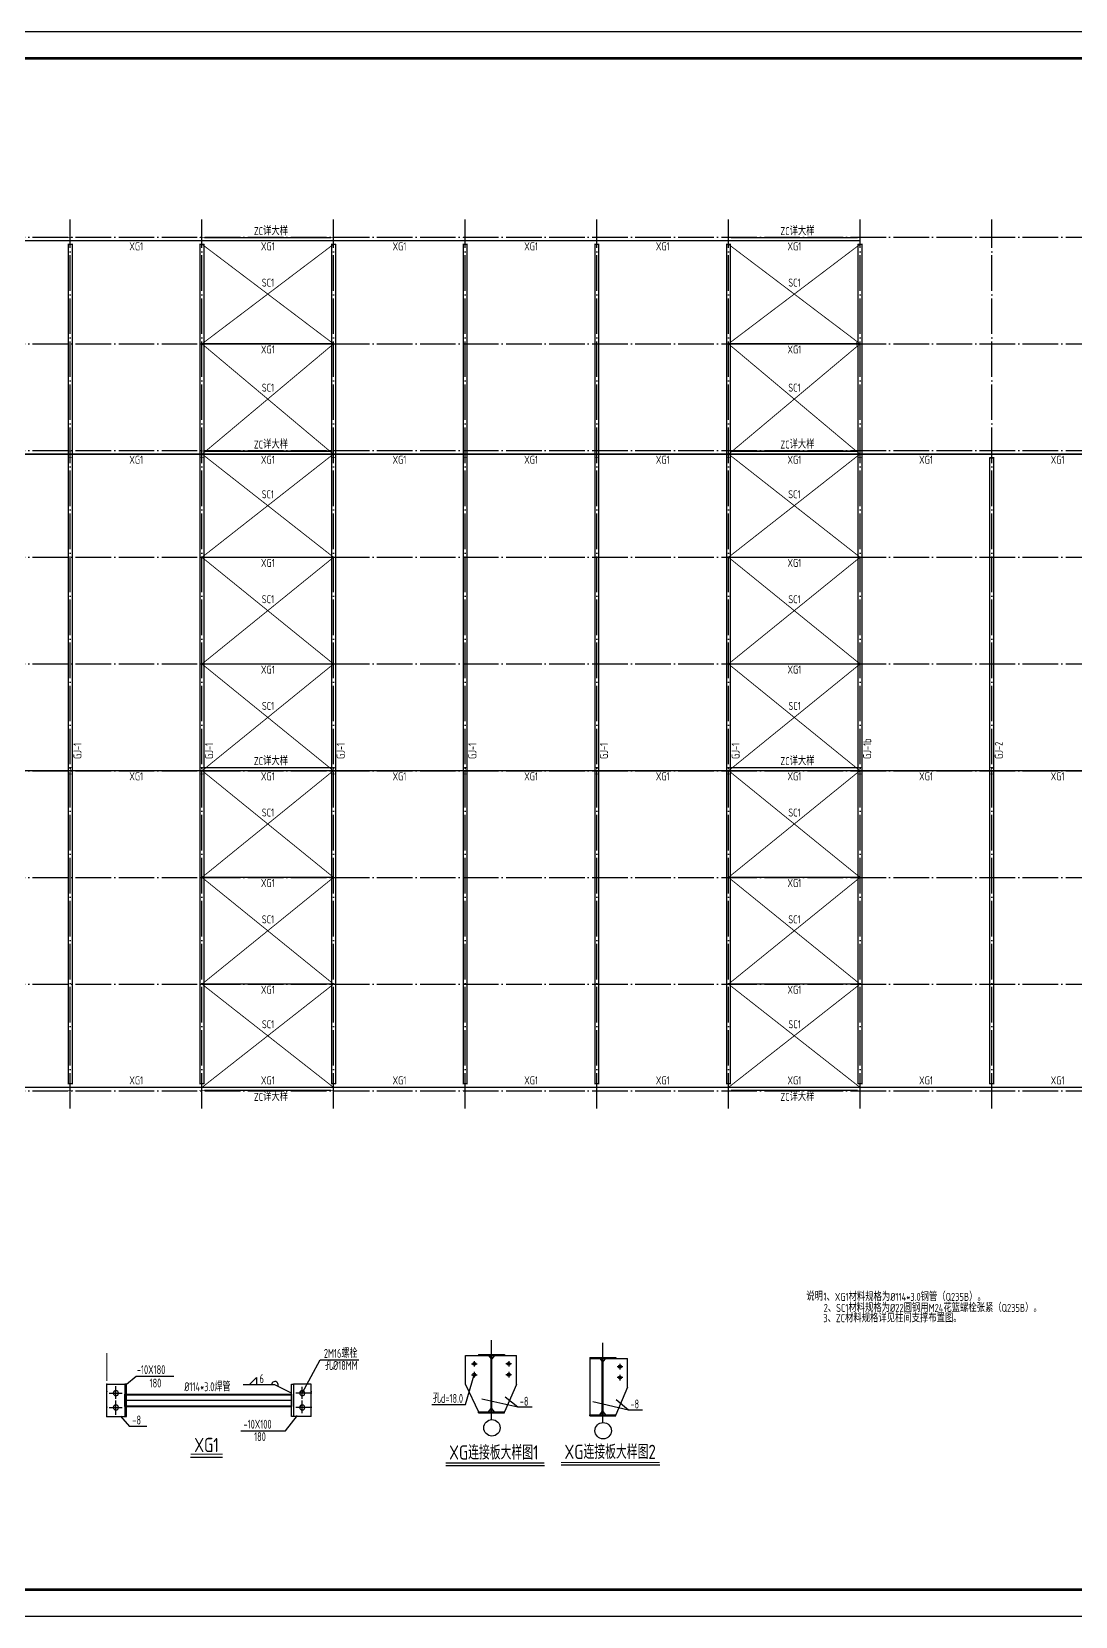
# Model space of a CAD drawing. Extents: x 8844666 to 9156203, y 1662182 to 2655606.
# Drawn here: x 8974617 to 9033289, y 2079844 to 2168944 of the extents above; entities that cross this region are included whole.
import ezdxf
from ezdxf.enums import TextEntityAlignment as Align

# ---------------------------------------------------------------- set-up
doc = ezdxf.new("R2010")
doc.units = 0
doc.header["$LTSCALE"] = 1000
doc.header["$MEASUREMENT"] = 0
doc.linetypes.add('DOTE', pattern=[2.42, 2, -0.2, 0.02, -0.2])
doc.layers.get('0').update_dxf_attribs({"linetype": 'CONTINUOUS'})
doc.layers.get('Defpoints').update_dxf_attribs({"linetype": 'CONTINUOUS'})
for name, color, linetype in [('DOTE', 8, 'DOTE'), ('JC', 7, 'CONTINUOUS'), ('PUB_DIM', 3, 'CONTINUOUS'), ('PUB_TEXT', 7, 'CONTINUOUS'), ('PUB_TITLE', 4, 'CONTINUOUS'), ('TK', 7, 'CONTINUOUS'), ('ZC', 6, 'CONTINUOUS'), ('一般文字', 6, 'CONTINUOUS'), ('卫浴', 7, 'CONTINUOUS'), ('屋面支撑', 1, 'CONTINUOUS'), ('板', 4, 'CONTINUOUS'), ('柱', 2, 'CONTINUOUS'), ('梁', 4, 'CONTINUOUS'), ('系杆', 7, 'CONTINUOUS')]:
    doc.layers.add(name, color=color, linetype=linetype)
doc.styles.add('_HZTXT', font='atssdeng.shx', dxfattribs={"width": 0.8, "bigfont": 'atssdchn.shx'})
doc.styles.add('TSSD_DIMENSION', font='atssdeng.shx', dxfattribs={"width": 0.7, "bigfont": 'atssdchn.shx'})
doc.styles.add('TSSD_REIN', font='atssdeng.shx', dxfattribs={"width": 0.7, "bigfont": 'atssdchn.shx'})

msp = doc.modelspace()

# ---------------------------------------------------------------- hatches: boundary and pattern name
at = {"layer": '柱'}
for color, points in [(2, [(8976929.3, 2156991), (8976649.3, 2156991), (8976649.3, 2157023), (8976777.3, 2157023), (8976777.3, 2157359), (8976649.3, 2157359), (8976649.3, 2157391), (8976929.3, 2157391), (8976929.3, 2157359), (8976801.3, 2157359), (8976801.3, 2157023), (8976929.3, 2157023)]), (2, [(8984329.3, 2156991), (8984049.3, 2156991), (8984049.3, 2157023), (8984177.3, 2157023), (8984177.3, 2157359), (8984049.3, 2157359), (8984049.3, 2157391), (8984329.3, 2157391), (8984329.3, 2157359), (8984201.3, 2157359), (8984201.3, 2157023), (8984329.3, 2157023)]), (2, [(8991729.3, 2156991), (8991449.3, 2156991), (8991449.3, 2157023), (8991577.3, 2157023), (8991577.3, 2157359), (8991449.3, 2157359), (8991449.3, 2157391), (8991729.3, 2157391), (8991729.3, 2157359), (8991601.3, 2157359), (8991601.3, 2157023), (8991729.3, 2157023)]), (2, [(8999129.3, 2156991), (8998849.3, 2156991), (8998849.3, 2157023), (8998977.3, 2157023), (8998977.3, 2157359), (8998849.3, 2157359), (8998849.3, 2157391), (8999129.3, 2157391), (8999129.3, 2157359), (8999001.3, 2157359), (8999001.3, 2157023), (8999129.3, 2157023)]), (2, [(9006529.3, 2156991), (9006249.3, 2156991), (9006249.3, 2157023), (9006377.3, 2157023), (9006377.3, 2157359), (9006249.3, 2157359), (9006249.3, 2157391), (9006529.3, 2157391), (9006529.3, 2157359), (9006401.3, 2157359), (9006401.3, 2157023), (9006529.3, 2157023)]), (2, [(9013929.3, 2156991), (9013649.3, 2156991), (9013649.3, 2157023), (9013777.3, 2157023), (9013777.3, 2157359), (9013649.3, 2157359), (9013649.3, 2157391), (9013929.3, 2157391), (9013929.3, 2157359), (9013801.3, 2157359), (9013801.3, 2157023), (9013929.3, 2157023)]), (2, [(9021329.3, 2156991), (9021049.3, 2156991), (9021049.3, 2157023), (9021177.3, 2157023), (9021177.3, 2157359), (9021049.3, 2157359), (9021049.3, 2157391), (9021329.3, 2157391), (9021329.3, 2157359), (9021201.3, 2157359), (9021201.3, 2157023), (9021329.3, 2157023)]), (3, [(9020989.3, 2151291), (9020989.3, 2151491), (9021021.3, 2151491), (9021021.3, 2151403), (9021307.3, 2151403), (9021307.3, 2151491), (9021339.3, 2151491), (9021339.3, 2151291), (9021307.3, 2151291), (9021307.3, 2151379), (9021021.3, 2151379), (9021021.3, 2151291)]), (2, [(8976929.3, 2144991), (8976649.3, 2144991), (8976649.3, 2145023), (8976777.3, 2145023), (8976777.3, 2145359), (8976649.3, 2145359), (8976649.3, 2145391), (8976929.3, 2145391), (8976929.3, 2145359), (8976801.3, 2145359), (8976801.3, 2145023), (8976929.3, 2145023)]), (2, [(8984329.3, 2144991), (8984049.3, 2144991), (8984049.3, 2145023), (8984177.3, 2145023), (8984177.3, 2145359), (8984049.3, 2145359), (8984049.3, 2145391), (8984329.3, 2145391), (8984329.3, 2145359), (8984201.3, 2145359), (8984201.3, 2145023), (8984329.3, 2145023)]), (2, [(8991729.3, 2144991), (8991449.3, 2144991), (8991449.3, 2145023), (8991577.3, 2145023), (8991577.3, 2145359), (8991449.3, 2145359), (8991449.3, 2145391), (8991729.3, 2145391), (8991729.3, 2145359), (8991601.3, 2145359), (8991601.3, 2145023), (8991729.3, 2145023)]), (2, [(8999129.3, 2144991), (8998849.3, 2144991), (8998849.3, 2145023), (8998977.3, 2145023), (8998977.3, 2145359), (8998849.3, 2145359), (8998849.3, 2145391), (8999129.3, 2145391), (8999129.3, 2145359), (8999001.3, 2145359), (8999001.3, 2145023), (8999129.3, 2145023)]), (2, [(9006529.3, 2144991), (9006249.3, 2144991), (9006249.3, 2145023), (9006377.3, 2145023), (9006377.3, 2145359), (9006249.3, 2145359), (9006249.3, 2145391), (9006529.3, 2145391), (9006529.3, 2145359), (9006401.3, 2145359), (9006401.3, 2145023), (9006529.3, 2145023)]), (2, [(9013929.3, 2144991), (9013649.3, 2144991), (9013649.3, 2145023), (9013777.3, 2145023), (9013777.3, 2145359), (9013649.3, 2145359), (9013649.3, 2145391), (9013929.3, 2145391), (9013929.3, 2145359), (9013801.3, 2145359), (9013801.3, 2145023), (9013929.3, 2145023)]), (2, [(9021329.3, 2144991), (9021049.3, 2144991), (9021049.3, 2145023), (9021177.3, 2145023), (9021177.3, 2145359), (9021049.3, 2145359), (9021049.3, 2145391), (9021329.3, 2145391), (9021329.3, 2145359), (9021201.3, 2145359), (9021201.3, 2145023), (9021329.3, 2145023)]), (2, [(9028729.3, 2144991), (9028449.3, 2144991), (9028449.3, 2145023), (9028577.3, 2145023), (9028577.3, 2145359), (9028449.3, 2145359), (9028449.3, 2145391), (9028729.3, 2145391), (9028729.3, 2145359), (9028601.3, 2145359), (9028601.3, 2145023), (9028729.3, 2145023)]), (2, [(8976929.3, 2127191), (8976649.3, 2127191), (8976649.3, 2127223), (8976777.3, 2127223), (8976777.3, 2127559), (8976649.3, 2127559), (8976649.3, 2127591), (8976929.3, 2127591), (8976929.3, 2127559), (8976801.3, 2127559), (8976801.3, 2127223), (8976929.3, 2127223)]), (2, [(8984329.3, 2127191), (8984049.3, 2127191), (8984049.3, 2127223), (8984177.3, 2127223), (8984177.3, 2127559), (8984049.3, 2127559), (8984049.3, 2127591), (8984329.3, 2127591), (8984329.3, 2127559), (8984201.3, 2127559), (8984201.3, 2127223), (8984329.3, 2127223)]), (2, [(8991729.3, 2127191), (8991449.3, 2127191), (8991449.3, 2127223), (8991577.3, 2127223), (8991577.3, 2127559), (8991449.3, 2127559), (8991449.3, 2127591), (8991729.3, 2127591), (8991729.3, 2127559), (8991601.3, 2127559), (8991601.3, 2127223), (8991729.3, 2127223)]), (2, [(8999129.3, 2127191), (8998849.3, 2127191), (8998849.3, 2127223), (8998977.3, 2127223), (8998977.3, 2127559), (8998849.3, 2127559), (8998849.3, 2127591), (8999129.3, 2127591), (8999129.3, 2127559), (8999001.3, 2127559), (8999001.3, 2127223), (8999129.3, 2127223)]), (2, [(9006529.3, 2127191), (9006249.3, 2127191), (9006249.3, 2127223), (9006377.3, 2127223), (9006377.3, 2127559), (9006249.3, 2127559), (9006249.3, 2127591), (9006529.3, 2127591), (9006529.3, 2127559), (9006401.3, 2127559), (9006401.3, 2127223), (9006529.3, 2127223)]), (2, [(9013929.3, 2127191), (9013649.3, 2127191), (9013649.3, 2127223), (9013777.3, 2127223), (9013777.3, 2127559), (9013649.3, 2127559), (9013649.3, 2127591), (9013929.3, 2127591), (9013929.3, 2127559), (9013801.3, 2127559), (9013801.3, 2127223), (9013929.3, 2127223)]), (2, [(9021329.3, 2127191), (9021049.3, 2127191), (9021049.3, 2127223), (9021177.3, 2127223), (9021177.3, 2127559), (9021049.3, 2127559), (9021049.3, 2127591), (9021329.3, 2127591), (9021329.3, 2127559), (9021201.3, 2127559), (9021201.3, 2127223), (9021329.3, 2127223)]), (2, [(9028729.3, 2127191), (9028449.3, 2127191), (9028449.3, 2127223), (9028577.3, 2127223), (9028577.3, 2127559), (9028449.3, 2127559), (9028449.3, 2127591), (9028729.3, 2127591), (9028729.3, 2127559), (9028601.3, 2127559), (9028601.3, 2127223), (9028729.3, 2127223)]), (2, [(8976929.3, 2109391), (8976649.3, 2109391), (8976649.3, 2109423), (8976777.3, 2109423), (8976777.3, 2109759), (8976649.3, 2109759), (8976649.3, 2109791), (8976929.3, 2109791), (8976929.3, 2109759), (8976801.3, 2109759), (8976801.3, 2109423), (8976929.3, 2109423)]), (2, [(8984329.3, 2109391), (8984049.3, 2109391), (8984049.3, 2109423), (8984177.3, 2109423), (8984177.3, 2109759), (8984049.3, 2109759), (8984049.3, 2109791), (8984329.3, 2109791), (8984329.3, 2109759), (8984201.3, 2109759), (8984201.3, 2109423), (8984329.3, 2109423)]), (2, [(8991729.3, 2109391), (8991449.3, 2109391), (8991449.3, 2109423), (8991577.3, 2109423), (8991577.3, 2109759), (8991449.3, 2109759), (8991449.3, 2109791), (8991729.3, 2109791), (8991729.3, 2109759), (8991601.3, 2109759), (8991601.3, 2109423), (8991729.3, 2109423)]), (2, [(8999129.3, 2109391), (8998849.3, 2109391), (8998849.3, 2109423), (8998977.3, 2109423), (8998977.3, 2109759), (8998849.3, 2109759), (8998849.3, 2109791), (8999129.3, 2109791), (8999129.3, 2109759), (8999001.3, 2109759), (8999001.3, 2109423), (8999129.3, 2109423)]), (2, [(9006529.3, 2109391), (9006249.3, 2109391), (9006249.3, 2109423), (9006377.3, 2109423), (9006377.3, 2109759), (9006249.3, 2109759), (9006249.3, 2109791), (9006529.3, 2109791), (9006529.3, 2109759), (9006401.3, 2109759), (9006401.3, 2109423), (9006529.3, 2109423)]), (2, [(9013929.3, 2109391), (9013649.3, 2109391), (9013649.3, 2109423), (9013777.3, 2109423), (9013777.3, 2109759), (9013649.3, 2109759), (9013649.3, 2109791), (9013929.3, 2109791), (9013929.3, 2109759), (9013801.3, 2109759), (9013801.3, 2109423), (9013929.3, 2109423)]), (2, [(9021329.3, 2109391), (9021049.3, 2109391), (9021049.3, 2109423), (9021177.3, 2109423), (9021177.3, 2109759), (9021049.3, 2109759), (9021049.3, 2109791), (9021329.3, 2109791), (9021329.3, 2109759), (9021201.3, 2109759), (9021201.3, 2109423), (9021329.3, 2109423)]), (2, [(9028729.3, 2109391), (9028449.3, 2109391), (9028449.3, 2109423), (9028577.3, 2109423), (9028577.3, 2109759), (9028449.3, 2109759), (9028449.3, 2109791), (9028729.3, 2109791), (9028729.3, 2109759), (9028601.3, 2109759), (9028601.3, 2109423), (9028729.3, 2109423)])]:
    msp.add_hatch(color=color, dxfattribs=at).paths.add_polyline_path(points)

# ---------------------------------------------------------------- linework, layer by layer
for p, q in [((8989828.2, 2092389.9), (8990832.8, 2094259.7)), ((8979945.8, 2092897.8), (8980496.1, 2093348.4)), ((8980496.1, 2093348.4), (8982606.8, 2093348.4)), ((8986850.1, 2092863.2), (8987249.9, 2093263.6)), ((8987249.9, 2093263.6), (8987249.9, 2092863.2)), ((8978843.4, 2091083.3), (8978843.4, 2092892.2)), ((8978843.4, 2092892.2), (8979847.1, 2092892.2)), ((8979945.8, 2092897.8), (8979847.1, 2092897.8)), ((8979847.1, 2092897.8), (8979847.1, 2091083.3)), ((8979847.1, 2091648.7), (8979847.1, 2092335.8)), ((8979847.1, 2091648.7), (8979847.1, 2092335.8)), ((8979945.8, 2091083.3), (8979945.8, 2092897.8)), ((8979945.8, 2092335.8), (8989230.3, 2092335.8)), ((8979945.8, 2092303.9), (8989230.3, 2092303.9)), ((8988290.9, 2092863.2), (8986507.1, 2092863.2)), ((8989180.6, 2092405.2), (8988290.9, 2092863.2)), ((8989230.3, 2092897.8), (8989329, 2092897.8)), ((8989230.3, 2091083.3), (8989230.3, 2092897.8)), ((8989329, 2092897.8), (8989329, 2091083.3)), ((8990336.3, 2092892.2), (8989329, 2092892.2)), ((8989329, 2091648.7), (8989329, 2092335.8)), ((8989329, 2091648.7), (8989329, 2092335.8)), ((8990336.3, 2091083.3), (8990336.3, 2092892.2)), ((8979945.8, 2091992.3), (8989230.3, 2091992.3)), ((8979945.8, 2091680.6), (8989230.3, 2091680.6)), ((8979945.8, 2091648.7), (8989230.3, 2091648.7)), ((8978843.4, 2091083.3), (8979847.1, 2091083.3)), ((8979606.8, 2091101.8), (8980122.7, 2090520.2)), ((8979843.4, 2091083.3), (8979945.8, 2091083.3)), ((8988893, 2090278), (8989555.8, 2091137)), ((8989332.7, 2091083.3), (8989230.3, 2091083.3)), ((8990336.3, 2091083.3), (8989332.7, 2091083.3))]:
    msp.add_line(p, q)
msp.add_arc((8988290.9, 2092863.2), 183.8, 327.90458, 180)
for p in [(8978843.4, 2092892.2), (8978843.4, 2092482.9), (8990336.3, 2092482.9), (8978843.4, 2091608.2), (8990336.3, 2091608.2), (8978843.4, 2091083.3)]:
    msp.add_point(p)
at = {"layer": 'Defpoints', "color": 0, "linetype": 'ByBlock'}
for p in [(8978843.4, 2092892.2), (8978843.4, 2092892.2), (8978980.3, 2092389.9), (8979843.4, 2092892.2), (8979843.4, 2092892.2), (8989332.7, 2092892.2), (8989332.7, 2092892.2), (8990374.6, 2092389.9), (8978843.4, 2091083.3)]:
    msp.add_point(p, dxfattribs=at)
at = {"layer": 'DOTE'}
for p, q in [((8976789.3, 2108391), (8976789.3, 2158391)), ((8984189.3, 2108391), (8984189.3, 2158391)), ((8991589.3, 2108391), (8991589.3, 2158391)), ((8998989.3, 2108391), (8998989.3, 2158391)), ((9006389.3, 2108391), (9006389.3, 2158391)), ((9013789.3, 2108391), (9013789.3, 2158391)), ((9021189.3, 2108391), (9021189.3, 2158391)), ((9028589.3, 2108391), (9028589.3, 2158391)), ((8916589.3, 2157391), (9125789.3, 2157391)), ((8916589.3, 2151391), (9125789.3, 2151391)), ((8916589.3, 2145391), (9125789.3, 2145391)), ((8916589.3, 2139391), (9125789.3, 2139391)), ((8916589.3, 2133391), (9125789.3, 2133391)), ((8916589.3, 2127391), (9125789.3, 2127391)), ((8916589.3, 2121391), (9125789.3, 2121391)), ((8916589.3, 2115391), (9125789.3, 2115391)), ((8916589.3, 2109391), (9125789.3, 2109391))]:
    msp.add_line(p, q, dxfattribs=at)
at = {"layer": 'DOTE', "color": 8, "ltscale": 1.5}
for p, q in [((9000466.9, 2090901.3), (9000466.9, 2095373)), ((9006719.7, 2090740.2), (9006719.7, 2095211.9))]:
    msp.add_line(p, q, dxfattribs=at)
at = {"layer": 'JC', "color": 0}
for p, q in [((8978980.3, 2092389.9), (8979551.9, 2092389.9)), ((8978980.3, 2092389.9), (8979709.2, 2092389.9)), ((8979351.5, 2092071.6), (8979351.5, 2092775.4)), ((8979351.5, 2092071.6), (8979351.5, 2092775.4)), ((8990374.6, 2092389.9), (8989470.5, 2092389.9)), ((8990374.6, 2092389.9), (8989527.8, 2092389.9)), ((8989828.2, 2092071.6), (8989828.2, 2092755.4)), ((8989828.2, 2092071.6), (8989828.2, 2092755.4)), ((8978980.3, 2091588), (8979709.2, 2091588)), ((8978980.3, 2091588), (8979551.9, 2091588)), ((8979351.5, 2091169.7), (8979351.5, 2091972.7)), ((8979351.5, 2091169.7), (8979351.5, 2091972.7)), ((8990374.6, 2091588), (8989470.5, 2091588)), ((8990374.6, 2091588), (8989527.8, 2091588)), ((8989828.2, 2091269.7), (8989828.2, 2091972.7)), ((8989828.2, 2091269.7), (8989828.2, 2091972.7))]:
    msp.add_line(p, q, dxfattribs=at)
at = {"layer": 'JC', "color": 0, "extrusion": (0, 0, -1)}
for centre in [(8979351.5, 2092389.9), (8989828.2, 2092389.9), (8979351.5, 2091588), (8989828.2, 2091588)]:
    msp.add_ellipse(centre, major_axis=(-145, 3.5), ratio=0.9974582, start_param=-1.5707963, end_param=4.712389, dxfattribs=at)
at = {"layer": 'PUB_DIM'}
for centre, major_axis, start_param, end_param in [((9000492.6, 2090442), (-460, 2.7), 3.1475073, 9.4306926), ((9006745.4, 2090281), (-460, 0.3), 3.1422503, 9.4254356)]:
    msp.add_ellipse(centre, major_axis=major_axis, ratio=1, start_param=start_param, end_param=end_param, dxfattribs=at)
at = {"layer": 'PUB_TEXT'}
for p, q in [((8990832.8, 2094259.7), (8993009.4, 2094259.7)), ((8998998, 2091748.4), (8999496.6, 2093429.8)), ((9001943.3, 2091597.7), (9001239.4, 2092173.3)), ((8997121.6, 2091748.4), (8998998, 2091748.4)), ((9001943.3, 2091597.7), (8999922.2, 2092057.1)), ((9002746.4, 2091597.7), (9001943.3, 2091597.7)), ((9008162.5, 2091442.4), (9006162.9, 2091896.1)), ((9008162.5, 2091442.4), (9007480.2, 2092012.2)), ((9008965.6, 2091442.4), (9008162.5, 2091442.4)), ((8981083, 2090520.2), (8980122.7, 2090520.2)), ((8986371.3, 2090278), (8988893, 2090278))]:
    msp.add_line(p, q, dxfattribs=at)
at = {"layer": 'PUB_TITLE'}
msp.add_lwpolyline([(8903902.8, 2079844), (9156202.8, 2079844), (9156202.8, 2168944), (8903902.8, 2168944)], close=True, dxfattribs=at)
at = {"layer": 'PUB_TITLE', "const_width": 150}
msp.add_lwpolyline([(8907652.8, 2081344), (9154702.8, 2081344), (9154702.8, 2167444), (8907652.8, 2167444)], close=True, dxfattribs=at)
at = {"layer": 'TK'}
for p, q in [((8999339.6, 2094041.6), (8999653.7, 2094041.6)), ((8999496.6, 2094198.7), (8999496.6, 2093884.6)), ((9001594.2, 2094041.6), (9001280.1, 2094041.6)), ((9001437.2, 2094198.7), (9001437.2, 2093884.6)), ((9007847, 2093880.6), (9007532.9, 2093880.6)), ((9007690, 2094037.7), (9007690, 2093723.5)), ((8999339.6, 2093429.8), (8999653.7, 2093429.8)), ((8999496.6, 2093586.9), (8999496.6, 2093272.7)), ((9001594.2, 2093429.8), (9001280.1, 2093429.8)), ((9001437.2, 2093586.9), (9001437.2, 2093272.7)), ((9007847, 2093268.8), (9007532.9, 2093268.8)), ((9007690, 2093425.8), (9007690, 2093111.7))]:
    msp.add_line(p, q, dxfattribs=at)
for centre in [(8999496.6, 2094041.6), (9001437.2, 2094041.6), (9007690, 2093880.6), (8999496.6, 2093429.8), (9001437.2, 2093429.8), (9007690, 2093268.8)]:
    msp.add_ellipse(centre, major_axis=(85.6, 0.6), ratio=1, start_param=-0.0072066, end_param=6.2759787, dxfattribs=at)
at = {"layer": 'ZC', "const_width": 80}
for points in [[(8984329.3, 2157359), (8991449.3, 2157359)], [(9013929.3, 2157359), (9021049.3, 2157359)], [(8984329.3, 2145359), (8991449.3, 2145359)], [(9013929.3, 2145359), (9021049.3, 2145359)], [(8984329.3, 2127559), (8991449.3, 2127559)], [(9013929.3, 2127559), (9021049.3, 2127559)], [(8984329.3, 2109423), (8991449.3, 2109423)], [(9013929.3, 2109423), (9021049.3, 2109423)]]:
    msp.add_lwpolyline(points, dxfattribs=at)
at = {"layer": '一般文字', "color": 2}
for p, q in [((8983551.4, 2088785.4), (8985346.1, 2088785.4)), ((8997895.9, 2088324.8), (9003439.3, 2088324.8)), ((9004380.2, 2088359.6), (9009923.7, 2088359.6))]:
    msp.add_line(p, q, dxfattribs=at)
at = {"layer": '一般文字', "color": 2, "const_width": 72}
for points in [[(8983551.4, 2088961.7), (8985346.1, 2088961.7)], [(9004380.2, 2088493), (9009923.7, 2088493)], [(8997895.9, 2088458.3), (9003439.3, 2088458.3)]]:
    msp.add_lwpolyline(points, dxfattribs=at)
at = {"layer": '卫浴', "color": 252, "lineweight": 13}
msp.add_line((8978843.4, 2093092.8), (8978843.4, 2094634.8), dxfattribs=at)
at = {"layer": '屋面支撑', "const_width": 50}
for points in [[(8991589.3, 2156991), (8984189.3, 2151391), (8991577.3, 2145191), (8984189.3, 2139391), (8991589.3, 2133391), (8984201.3, 2127391), (8991589.3, 2121391), (8984189.3, 2115391), (8991577.3, 2109591)], [(8984189.3, 2156991), (8991589.3, 2151391), (8984201.3, 2145191), (8991589.3, 2139391), (8984189.3, 2133391), (8991577.3, 2127391), (8984189.3, 2121391), (8991589.3, 2115391), (8984201.3, 2109591)], [(9021189.3, 2156991), (9013789.3, 2151391), (9021177.3, 2145191), (9013789.3, 2139391), (9021189.3, 2133391), (9013801.3, 2127391), (9021189.3, 2121391), (9013789.3, 2115391), (9021177.3, 2109591)], [(9013789.3, 2156991), (9021189.3, 2151391), (9013801.3, 2145191), (9021189.3, 2139391), (9013789.3, 2133391), (9021177.3, 2127391), (9013789.3, 2121391), (9021189.3, 2115391), (9013801.3, 2109591)]]:
    msp.add_lwpolyline(points, dxfattribs=at)
at = {"layer": '板'}
for p, q in [((8999012.7, 2092879.9), (8999012.7, 2094510.1)), ((8999012.7, 2094510.1), (9001864.5, 2094510.1)), ((8999733.8, 2094561.9), (8999733.8, 2094510.1)), ((8999733.8, 2094561.9), (9001200, 2094561.9)), ((9000298.9, 2094510.1), (9000441, 2094325)), ((9000441, 2091335.8), (9000441, 2094510.1)), ((9000492.8, 2091335.8), (9000492.8, 2094510.1)), ((9000634.8, 2094510.1), (9000492.8, 2094325)), ((9001200, 2094561.9), (9001200, 2094510.1)), ((9001864.5, 2092879.9), (9001864.5, 2094510.1)), ((9005986.6, 2094400.8), (9005986.6, 2094349.1)), ((9005986.6, 2094400.8), (9007452.8, 2094400.8)), ((9005986.6, 2094349.1), (9008117.3, 2094349.1)), ((9005986.6, 2094349.1), (9005986.6, 2091123)), ((9006551.8, 2094349.1), (9006693.8, 2094164)), ((9006693.8, 2091174.7), (9006693.8, 2094349.1)), ((9006745.6, 2091174.7), (9006745.6, 2094349.1)), ((9006887.7, 2094349.1), (9006745.6, 2094164)), ((9007452.8, 2094400.8), (9007452.8, 2094349.1)), ((9008117.3, 2092718.9), (9008117.3, 2094349.1)), ((8999012.7, 2092879.9), (8999733.8, 2091335.8)), ((9001864.5, 2092879.9), (9001200, 2091335.8)), ((9008117.3, 2092718.9), (9007452.8, 2091174.7)), ((8999733.8, 2091284), (8999733.8, 2091335.8)), ((8999733.8, 2091335.8), (9001200, 2091335.8)), ((8999733.8, 2091284), (9001200, 2091284)), ((9000298.9, 2091335.8), (9000441, 2091520.9)), ((9000634.8, 2091335.8), (9000492.8, 2091520.9)), ((9001200, 2091284), (9001200, 2091335.8)), ((9006551.8, 2091174.7), (9006693.8, 2091359.8)), ((9006887.7, 2091174.7), (9006745.6, 2091359.8)), ((9005986.6, 2091123), (9005986.6, 2091174.7)), ((9005986.6, 2091174.7), (9007452.8, 2091174.7)), ((9005986.6, 2091123), (9007452.8, 2091123)), ((9007452.8, 2091123), (9007452.8, 2091174.7))]:
    msp.add_line(p, q, dxfattribs=at)
at = {"layer": '柱', "color": 2, "const_width": 5}
for points in [[(8976929.3, 2156991), (8976649.3, 2156991), (8976649.3, 2157023), (8976777.3, 2157023), (8976777.3, 2157359), (8976649.3, 2157359), (8976649.3, 2157391), (8976929.3, 2157391), (8976929.3, 2157359), (8976801.3, 2157359), (8976801.3, 2157023), (8976929.3, 2157023)], [(8984329.3, 2156991), (8984049.3, 2156991), (8984049.3, 2157023), (8984177.3, 2157023), (8984177.3, 2157359), (8984049.3, 2157359), (8984049.3, 2157391), (8984329.3, 2157391), (8984329.3, 2157359), (8984201.3, 2157359), (8984201.3, 2157023), (8984329.3, 2157023)], [(8991729.3, 2156991), (8991449.3, 2156991), (8991449.3, 2157023), (8991577.3, 2157023), (8991577.3, 2157359), (8991449.3, 2157359), (8991449.3, 2157391), (8991729.3, 2157391), (8991729.3, 2157359), (8991601.3, 2157359), (8991601.3, 2157023), (8991729.3, 2157023)], [(8999129.3, 2156991), (8998849.3, 2156991), (8998849.3, 2157023), (8998977.3, 2157023), (8998977.3, 2157359), (8998849.3, 2157359), (8998849.3, 2157391), (8999129.3, 2157391), (8999129.3, 2157359), (8999001.3, 2157359), (8999001.3, 2157023), (8999129.3, 2157023)], [(9006529.3, 2156991), (9006249.3, 2156991), (9006249.3, 2157023), (9006377.3, 2157023), (9006377.3, 2157359), (9006249.3, 2157359), (9006249.3, 2157391), (9006529.3, 2157391), (9006529.3, 2157359), (9006401.3, 2157359), (9006401.3, 2157023), (9006529.3, 2157023)], [(9013929.3, 2156991), (9013649.3, 2156991), (9013649.3, 2157023), (9013777.3, 2157023), (9013777.3, 2157359), (9013649.3, 2157359), (9013649.3, 2157391), (9013929.3, 2157391), (9013929.3, 2157359), (9013801.3, 2157359), (9013801.3, 2157023), (9013929.3, 2157023)], [(9021329.3, 2156991), (9021049.3, 2156991), (9021049.3, 2157023), (9021177.3, 2157023), (9021177.3, 2157359), (9021049.3, 2157359), (9021049.3, 2157391), (9021329.3, 2157391), (9021329.3, 2157359), (9021201.3, 2157359), (9021201.3, 2157023), (9021329.3, 2157023)], [(8976929.3, 2144991), (8976649.3, 2144991), (8976649.3, 2145023), (8976777.3, 2145023), (8976777.3, 2145359), (8976649.3, 2145359), (8976649.3, 2145391), (8976929.3, 2145391), (8976929.3, 2145359), (8976801.3, 2145359), (8976801.3, 2145023), (8976929.3, 2145023)], [(8984329.3, 2144991), (8984049.3, 2144991), (8984049.3, 2145023), (8984177.3, 2145023), (8984177.3, 2145359), (8984049.3, 2145359), (8984049.3, 2145391), (8984329.3, 2145391), (8984329.3, 2145359), (8984201.3, 2145359), (8984201.3, 2145023), (8984329.3, 2145023)], [(8991729.3, 2144991), (8991449.3, 2144991), (8991449.3, 2145023), (8991577.3, 2145023), (8991577.3, 2145359), (8991449.3, 2145359), (8991449.3, 2145391), (8991729.3, 2145391), (8991729.3, 2145359), (8991601.3, 2145359), (8991601.3, 2145023), (8991729.3, 2145023)], [(8999129.3, 2144991), (8998849.3, 2144991), (8998849.3, 2145023), (8998977.3, 2145023), (8998977.3, 2145359), (8998849.3, 2145359), (8998849.3, 2145391), (8999129.3, 2145391), (8999129.3, 2145359), (8999001.3, 2145359), (8999001.3, 2145023), (8999129.3, 2145023)], [(9006529.3, 2144991), (9006249.3, 2144991), (9006249.3, 2145023), (9006377.3, 2145023), (9006377.3, 2145359), (9006249.3, 2145359), (9006249.3, 2145391), (9006529.3, 2145391), (9006529.3, 2145359), (9006401.3, 2145359), (9006401.3, 2145023), (9006529.3, 2145023)], [(9013929.3, 2144991), (9013649.3, 2144991), (9013649.3, 2145023), (9013777.3, 2145023), (9013777.3, 2145359), (9013649.3, 2145359), (9013649.3, 2145391), (9013929.3, 2145391), (9013929.3, 2145359), (9013801.3, 2145359), (9013801.3, 2145023), (9013929.3, 2145023)], [(9021329.3, 2144991), (9021049.3, 2144991), (9021049.3, 2145023), (9021177.3, 2145023), (9021177.3, 2145359), (9021049.3, 2145359), (9021049.3, 2145391), (9021329.3, 2145391), (9021329.3, 2145359), (9021201.3, 2145359), (9021201.3, 2145023), (9021329.3, 2145023)], [(9028729.3, 2144991), (9028449.3, 2144991), (9028449.3, 2145023), (9028577.3, 2145023), (9028577.3, 2145359), (9028449.3, 2145359), (9028449.3, 2145391), (9028729.3, 2145391), (9028729.3, 2145359), (9028601.3, 2145359), (9028601.3, 2145023), (9028729.3, 2145023)], [(8976929.3, 2127191), (8976649.3, 2127191), (8976649.3, 2127223), (8976777.3, 2127223), (8976777.3, 2127559), (8976649.3, 2127559), (8976649.3, 2127591), (8976929.3, 2127591), (8976929.3, 2127559), (8976801.3, 2127559), (8976801.3, 2127223), (8976929.3, 2127223)], [(8984329.3, 2127191), (8984049.3, 2127191), (8984049.3, 2127223), (8984177.3, 2127223), (8984177.3, 2127559), (8984049.3, 2127559), (8984049.3, 2127591), (8984329.3, 2127591), (8984329.3, 2127559), (8984201.3, 2127559), (8984201.3, 2127223), (8984329.3, 2127223)], [(8991729.3, 2127191), (8991449.3, 2127191), (8991449.3, 2127223), (8991577.3, 2127223), (8991577.3, 2127559), (8991449.3, 2127559), (8991449.3, 2127591), (8991729.3, 2127591), (8991729.3, 2127559), (8991601.3, 2127559), (8991601.3, 2127223), (8991729.3, 2127223)], [(8999129.3, 2127191), (8998849.3, 2127191), (8998849.3, 2127223), (8998977.3, 2127223), (8998977.3, 2127559), (8998849.3, 2127559), (8998849.3, 2127591), (8999129.3, 2127591), (8999129.3, 2127559), (8999001.3, 2127559), (8999001.3, 2127223), (8999129.3, 2127223)], [(9006529.3, 2127191), (9006249.3, 2127191), (9006249.3, 2127223), (9006377.3, 2127223), (9006377.3, 2127559), (9006249.3, 2127559), (9006249.3, 2127591), (9006529.3, 2127591), (9006529.3, 2127559), (9006401.3, 2127559), (9006401.3, 2127223), (9006529.3, 2127223)], [(9013929.3, 2127191), (9013649.3, 2127191), (9013649.3, 2127223), (9013777.3, 2127223), (9013777.3, 2127559), (9013649.3, 2127559), (9013649.3, 2127591), (9013929.3, 2127591), (9013929.3, 2127559), (9013801.3, 2127559), (9013801.3, 2127223), (9013929.3, 2127223)], [(9021329.3, 2127191), (9021049.3, 2127191), (9021049.3, 2127223), (9021177.3, 2127223), (9021177.3, 2127559), (9021049.3, 2127559), (9021049.3, 2127591), (9021329.3, 2127591), (9021329.3, 2127559), (9021201.3, 2127559), (9021201.3, 2127223), (9021329.3, 2127223)], [(9028729.3, 2127191), (9028449.3, 2127191), (9028449.3, 2127223), (9028577.3, 2127223), (9028577.3, 2127559), (9028449.3, 2127559), (9028449.3, 2127591), (9028729.3, 2127591), (9028729.3, 2127559), (9028601.3, 2127559), (9028601.3, 2127223), (9028729.3, 2127223)], [(8976929.3, 2109391), (8976649.3, 2109391), (8976649.3, 2109423), (8976777.3, 2109423), (8976777.3, 2109759), (8976649.3, 2109759), (8976649.3, 2109791), (8976929.3, 2109791), (8976929.3, 2109759), (8976801.3, 2109759), (8976801.3, 2109423), (8976929.3, 2109423)], [(8984329.3, 2109391), (8984049.3, 2109391), (8984049.3, 2109423), (8984177.3, 2109423), (8984177.3, 2109759), (8984049.3, 2109759), (8984049.3, 2109791), (8984329.3, 2109791), (8984329.3, 2109759), (8984201.3, 2109759), (8984201.3, 2109423), (8984329.3, 2109423)], [(8991729.3, 2109391), (8991449.3, 2109391), (8991449.3, 2109423), (8991577.3, 2109423), (8991577.3, 2109759), (8991449.3, 2109759), (8991449.3, 2109791), (8991729.3, 2109791), (8991729.3, 2109759), (8991601.3, 2109759), (8991601.3, 2109423), (8991729.3, 2109423)], [(8999129.3, 2109391), (8998849.3, 2109391), (8998849.3, 2109423), (8998977.3, 2109423), (8998977.3, 2109759), (8998849.3, 2109759), (8998849.3, 2109791), (8999129.3, 2109791), (8999129.3, 2109759), (8999001.3, 2109759), (8999001.3, 2109423), (8999129.3, 2109423)], [(9006529.3, 2109391), (9006249.3, 2109391), (9006249.3, 2109423), (9006377.3, 2109423), (9006377.3, 2109759), (9006249.3, 2109759), (9006249.3, 2109791), (9006529.3, 2109791), (9006529.3, 2109759), (9006401.3, 2109759), (9006401.3, 2109423), (9006529.3, 2109423)], [(9013929.3, 2109391), (9013649.3, 2109391), (9013649.3, 2109423), (9013777.3, 2109423), (9013777.3, 2109759), (9013649.3, 2109759), (9013649.3, 2109791), (9013929.3, 2109791), (9013929.3, 2109759), (9013801.3, 2109759), (9013801.3, 2109423), (9013929.3, 2109423)], [(9021329.3, 2109391), (9021049.3, 2109391), (9021049.3, 2109423), (9021177.3, 2109423), (9021177.3, 2109759), (9021049.3, 2109759), (9021049.3, 2109791), (9021329.3, 2109791), (9021329.3, 2109759), (9021201.3, 2109759), (9021201.3, 2109423), (9021329.3, 2109423)], [(9028729.3, 2109391), (9028449.3, 2109391), (9028449.3, 2109423), (9028577.3, 2109423), (9028577.3, 2109759), (9028449.3, 2109759), (9028449.3, 2109791), (9028729.3, 2109791), (9028729.3, 2109759), (9028601.3, 2109759), (9028601.3, 2109423), (9028729.3, 2109423)]]:
    msp.add_lwpolyline(points, close=True, dxfattribs=at)
at = {"layer": '柱', "color": 3, "const_width": 5}
msp.add_lwpolyline([(9020989.3, 2151291), (9020989.3, 2151491), (9021021.3, 2151491), (9021021.3, 2151403), (9021307.3, 2151403), (9021307.3, 2151491), (9021339.3, 2151491), (9021339.3, 2151291), (9021307.3, 2151291), (9021307.3, 2151379), (9021021.3, 2151379), (9021021.3, 2151291)], close=True, dxfattribs=at)
at = {"layer": '梁'}
for points in [[(8976689.3, 2156991), (8976889.3, 2156991), (8976889.3, 2109791), (8976689.3, 2109791)], [(8984089.3, 2156991), (8984289.3, 2156991), (8984289.3, 2109791), (8984089.3, 2109791)], [(8991489.3, 2156991), (8991689.3, 2156991), (8991689.3, 2109791), (8991489.3, 2109791)], [(8998889.3, 2156991), (8999089.3, 2156991), (8999089.3, 2109791), (8998889.3, 2109791)], [(9006289.3, 2156991), (9006489.3, 2156991), (9006489.3, 2109791), (9006289.3, 2109791)], [(9013689.3, 2156991), (9013889.3, 2156991), (9013889.3, 2109791), (9013689.3, 2109791)], [(9021089.3, 2156991), (9021289.3, 2156991), (9021289.3, 2109791), (9021089.3, 2109791)], [(9028489.3, 2144991), (9028689.3, 2144991), (9028689.3, 2109791), (9028489.3, 2109791)]]:
    msp.add_lwpolyline(points, close=True, dxfattribs=at)
at = {"layer": '系杆', "color": 3, "const_width": 80}
for points in [[(8917741.3, 2157191), (9021177.3, 2157191)], [(8984189.3, 2151391), (8991589.3, 2151391)], [(9013789.3, 2151391), (9021189.3, 2151391)], [(8917741.3, 2145191), (9124637.3, 2145191)], [(8984189.3, 2139391), (8991589.3, 2139391)], [(9013789.3, 2139391), (9021189.3, 2139391)], [(8984189.3, 2133391), (8991589.3, 2133391)], [(9013789.3, 2133391), (9021189.3, 2133391)], [(8917741.3, 2127391), (9124637.3, 2127391)], [(8984189.3, 2121391), (8991589.3, 2121391)], [(9013789.3, 2121391), (9021189.3, 2121391)], [(8984189.3, 2115391), (8991589.3, 2115391)], [(9013789.3, 2115391), (9021189.3, 2115391)], [(8917741.3, 2109591), (9124637.3, 2109591)]]:
    msp.add_lwpolyline(points, dxfattribs=at)

# ---------------------------------------------------------------- texts
at = {"layer": 'PUB_TEXT', "style": 'TSSD_DIMENSION'}
for s, height, width, p in [('说明：', 450, 0.8, (9018164.9, 2097603.3)), ('1、XG1材料规格为%%C114*3.0钢管（Q235B）。', 450, 0.8, (9019131.3, 2097580.1)), ('2、SC1材料规格为%%C22圆钢用M24花篮螺栓张紧（Q235B）。', 450, 0.8, (9019140.6, 2096959.7)), ('3、ZC材料规格详见柱间支撑布置图。', 450, 0.8, (9019118.1, 2096380.6)), ('2M16螺栓', 500, 0.7, (8991043.4, 2094375.9)), ('-10X180', 500, 0.7, (8980530.1, 2093463.6)), ('孔%%C18MM', 500, 0.7, (8991099.6, 2093698.8)), ('180', 500, 0.7, (8981244.8, 2092709.7)), ('%%C114*3.0焊管', 500, 0.7, (8983191.6, 2092500.9)), ('6', 500, 0.7, (8987427.2, 2092956.7)), ('-8', 500, 0.7, (9002059.1, 2091685.8)), ('-8', 500, 0.7, (9008278.3, 2091530.5)), ('-8', 500, 0.7, (8980274.8, 2090630.8)), ('-10X100', 500, 0.7, (8986525.5, 2090394.4)), ('180', 500, 0.7, (8987122.3, 2089696.9))]:
    msp.add_text(s, height=height, dxfattribs=dict(at, width=width)).set_placement(p)
at = {"layer": 'PUB_TEXT', "style": 'TSSD_DIMENSION', "width": 0.7}
msp.add_text('孔d=18.0', height=500, dxfattribs=at).set_placement((8998018, 2092095), align=Align.MIDDLE_CENTER)
at = {"layer": 'ZC', "style": 'TSSD_REIN', "width": 0.8}
for p in [(8987107.9, 2157505.6), (9016707.9, 2157505.6), (8987107.9, 2145505.6), (9016707.9, 2145505.6), (8987107.9, 2127705.6), (9016707.9, 2127705.6), (8987107.9, 2108826.4), (9016707.9, 2108826.4)]:
    msp.add_text('ZC详大样', height=450, dxfattribs=at).set_placement(p)
at = {"layer": '一般文字', "color": 2, "style": '_HZTXT', "width": 0.8}
for s, p in [('XG1', (8983758.2, 2089077.8)), ('XG连接板大样图1', (8998087.6, 2088656.6)), ('XG连接板大样图2', (9004572, 2088691.4))]:
    msp.add_text(s, height=800, dxfattribs=at).set_placement(p)
at = {"layer": '屋面支撑', "style": 'TSSD_REIN', "width": 0.8}
for p in [(8987555.7, 2154608.9), (9017155.7, 2154608.9), (8987555.7, 2148703.9), (9017155.7, 2148703.9), (8987549.7, 2142708.9), (9017149.7, 2142708.9), (8987555.7, 2136808.9), (9017155.7, 2136808.9), (8987561.7, 2130808.9), (9017161.7, 2130808.9), (8987555.7, 2124813.8), (9017155.7, 2124813.8), (8987555.7, 2118808.9), (9017155.7, 2118808.9), (8987561.7, 2112908.9), (9017161.7, 2112908.9)]:
    msp.add_text('SC1', height=450, dxfattribs=at).set_placement(p)
at = {"layer": '梁', "color": 2, "style": 'TSSD_REIN', "width": 0.8}
for s, p in [('GJ-1', (8977413.8, 2128050.3)), ('GJ-1', (8984813.8, 2128050.3)), ('GJ-1', (8992213.8, 2128050.3)), ('GJ-1', (8999613.8, 2128050.3)), ('GJ-1', (9007013.8, 2128050.3)), ('GJ-1', (9014413.8, 2128050.3)), ('GJ-1b', (9021813.8, 2128050.3)), ('GJ-2', (9029213.8, 2128050.3))]:
    msp.add_text(s, height=450, rotation=90, dxfattribs=at).set_placement(p)
at = {"layer": '系杆', "color": 3, "style": 'TSSD_REIN', "width": 0.8}
for p in [(8980107.4, 2156650.1), (8987507.4, 2156650.1), (8994907.4, 2156650.1), (9002307.4, 2156650.1), (9009707.4, 2156650.1), (9017107.4, 2156650.1), (8987507.4, 2150850.1), (9017107.4, 2150850.1), (8980107.4, 2144650.1), (8987507.4, 2144650.1), (8994907.4, 2144650.1), (9002307.4, 2144650.1), (9009707.4, 2144650.1), (9017107.4, 2144650.1), (9024507.4, 2144650.1), (9031907.4, 2144650.1), (8987507.4, 2138850.1), (9017107.4, 2138850.1), (8987507.4, 2132850.1), (9017107.4, 2132850.1), (8980107.4, 2126850.1), (8987507.4, 2126850.1), (8994907.4, 2126850.1), (9002307.4, 2126850.1), (9009707.4, 2126850.1), (9017107.4, 2126850.1), (9024507.4, 2126850.1), (9031907.4, 2126850.1), (8987507.4, 2120850.1), (9017107.4, 2120850.1), (8987507.4, 2114850.1), (9017107.4, 2114850.1), (8980107.4, 2109753.9), (8987507.4, 2109753.9), (8994907.4, 2109753.9), (9002307.4, 2109753.9), (9009707.4, 2109753.9), (9017107.4, 2109753.9), (9024507.4, 2109753.9), (9031907.4, 2109753.9)]:
    msp.add_text('XG1', height=450, dxfattribs=at).set_placement(p)

doc.saveas('drawing.dxf')
